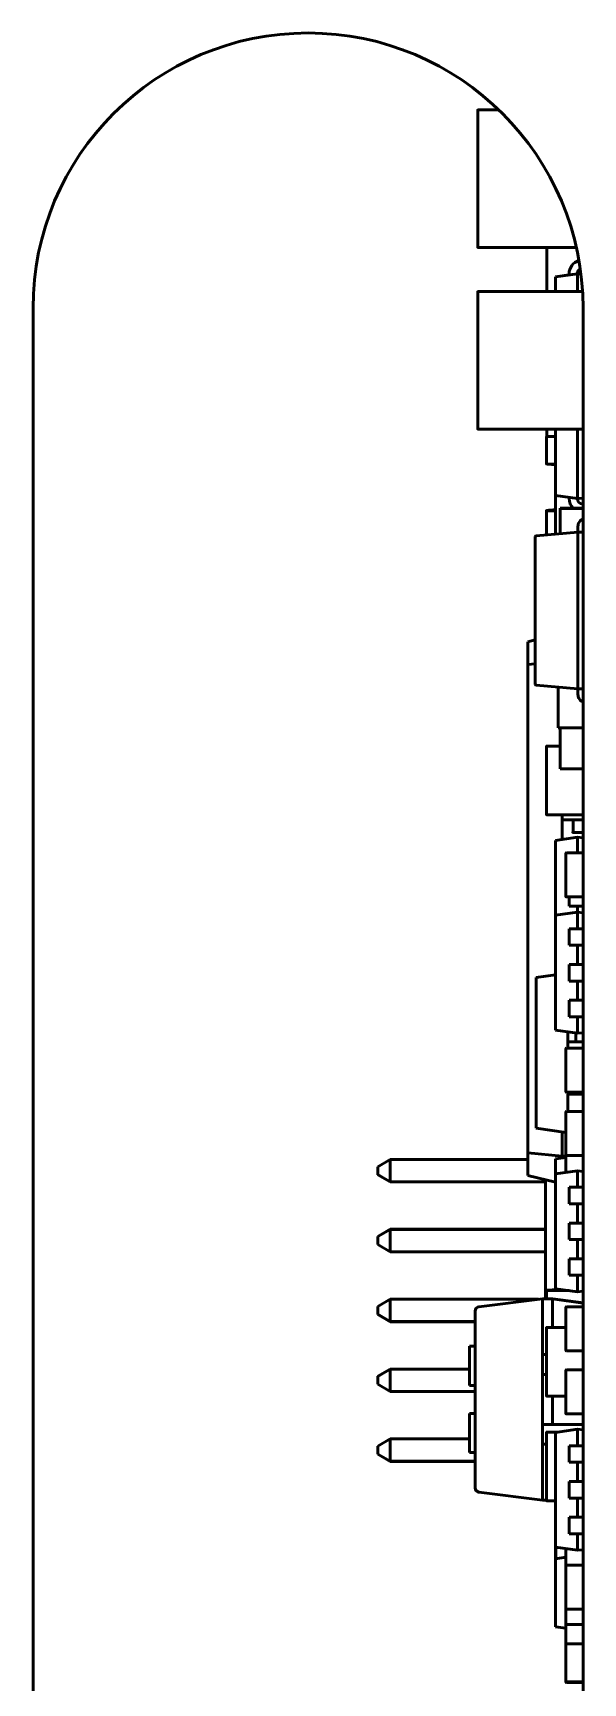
# Model space of a CAD drawing. Header units: millimetres. Extents: x 3137 to 5094, y 789 to 1822.
# Drawn here: x 3495.94 to 3505.94, y 1354.19 to 1384.18 of the extents above; entities that cross this region are included whole.
import ezdxf

# ---------------------------------------------------------------- set-up
doc = ezdxf.new("R2010")
doc.units = ezdxf.units.MM
doc.header["$LTSCALE"] = 1.8
doc.layers.add('외형선(ISO)', color=7, linetype='Continuous', lineweight=50)

msp = doc.modelspace()

# ---------------------------------------------------------------- linework, layer by layer
at = {"layer": '외형선(ISO)'}
for p, q in [((3504.027, 1382.777), (3504.027, 1380.287)), ((3504.41, 1382.782), (3504.032, 1382.782)), ((3504.032, 1382.782), (3504.41, 1382.782)), ((3504.032, 1382.782), (3504.032, 1382.782)), ((3505.819, 1380.282), (3504.032, 1380.282)), ((3505.282, 1379.48), (3505.282, 1380.282)), ((3505.439, 1379.749), (3505.839, 1379.805)), ((3505.689, 1379.784), (3505.439, 1379.749)), ((3505.439, 1379.48), (3505.439, 1379.749)), ((3505.439, 1379.749), (3505.439, 1379.749)), ((3505.689, 1379.784), (3505.839, 1379.805)), ((3505.689, 1379.805), (3505.689, 1379.805)), ((3505.689, 1379.805), (3505.689, 1379.805)), ((3505.689, 1379.805), (3505.689, 1379.805)), ((3505.689, 1379.805), (3505.689, 1379.805)), ((3505.689, 1379.805), (3505.689, 1379.805)), ((3505.689, 1379.805), (3505.689, 1379.784)), ((3505.839, 1379.805), (3505.839, 1379.48)), ((3505.839, 1379.805), (3505.839, 1379.805)), ((3505.839, 1379.805), (3505.903, 1379.799)), ((3505.903, 1379.798), (3505.839, 1379.805)), ((3504.027, 1379.475), (3504.027, 1376.985)), ((3505.933, 1379.48), (3504.032, 1379.48)), ((3504.032, 1379.48), (3505.933, 1379.48)), ((3504.032, 1379.48), (3504.032, 1379.48)), ((3495.942, 1344.181), (3495.942, 1379.181)), ((3505.942, 1379.181), (3505.942, 1344.181)), ((3505.942, 1376.98), (3504.032, 1376.98)), ((3505.282, 1376.846), (3505.282, 1376.98)), ((3505.439, 1375.773), (3505.439, 1376.98)), ((3505.839, 1376.98), (3505.839, 1375.717)), ((3505.277, 1376.842), (3505.277, 1376.841)), ((3505.277, 1376.841), (3505.277, 1376.351)), ((3505.439, 1376.846), (3505.282, 1376.846)), ((3505.282, 1376.846), (3505.282, 1376.846)), ((3505.439, 1376.346), (3505.282, 1376.346)), ((3505.839, 1375.717), (3505.439, 1375.773)), ((3505.439, 1375.073), (3505.439, 1375.773)), ((3505.689, 1375.717), (3505.689, 1375.738)), ((3505.839, 1375.717), (3505.942, 1375.728)), ((3505.277, 1375.497), (3505.277, 1375.496)), ((3505.277, 1375.496), (3505.277, 1375.059)), ((3505.282, 1375.496), (3505.439, 1375.496)), ((3505.527, 1375.54), (3505.527, 1375.541)), ((3505.527, 1375.541), (3505.527, 1375.541)), ((3505.942, 1375.541), (3505.527, 1375.541)), ((3505.942, 1375.541), (3505.527, 1375.541)), ((3505.942, 1375.54), (3505.527, 1375.54)), ((3505.527, 1375.54), (3505.527, 1375.081)), ((3505.527, 1375.54), (3505.942, 1375.54)), ((3505.527, 1375.54), (3505.527, 1375.54)), ((3505.935, 1375.617), (3505.942, 1375.617)), ((3505.935, 1375.617), (3505.942, 1375.617)), ((3505.935, 1375.617), (3505.942, 1375.617)), ((3505.935, 1375.617), (3505.942, 1375.617)), ((3505.935, 1375.617), (3505.942, 1375.617)), ((3505.935, 1375.617), (3505.942, 1375.617)), ((3505.849, 1375.109), (3505.849, 1375.209)), ((3505.849, 1375.209), (3505.849, 1375.209)), ((3505.074, 1374.573), (3505.074, 1375.023)), ((3505.074, 1375.023), (3505.074, 1375.023)), ((3505.849, 1375.109), (3505.092, 1375.043)), ((3505.849, 1375.109), (3505.849, 1375.109)), ((3505.849, 1372.279), (3505.849, 1375.089)), ((3505.849, 1375.089), (3505.849, 1375.089)), ((3505.869, 1375.109), (3505.942, 1375.109)), ((3505.074, 1372.345), (3505.074, 1374.573)), ((3505.074, 1373.149), (3504.938, 1373.117)), ((3505.074, 1373.148), (3504.938, 1373.115)), ((3504.938, 1373.117), (3504.938, 1373.115)), ((3504.938, 1373.115), (3504.938, 1372.703)), ((3505.074, 1372.716), (3504.938, 1372.703)), ((3504.938, 1372.703), (3504.94, 1363.827)), ((3505.849, 1372.259), (3505.092, 1372.325)), ((3505.492, 1371.938), (3505.492, 1372.29)), ((3505.849, 1372.279), (3505.849, 1372.279)), ((3505.849, 1372.159), (3505.849, 1372.259)), ((3505.942, 1372.259), (3505.849, 1372.259)), ((3505.492, 1371.938), (3505.492, 1371.55)), ((3505.942, 1371.55), (3505.492, 1371.55)), ((3505.527, 1371.55), (3505.527, 1370.805)), ((3505.277, 1371.215), (3505.277, 1369.975)), ((3505.527, 1371.22), (3505.282, 1371.22)), ((3505.282, 1371.22), (3505.527, 1371.22)), ((3505.282, 1371.22), (3505.282, 1371.22)), ((3505.942, 1370.805), (3505.527, 1370.805)), ((3505.942, 1369.97), (3505.282, 1369.97)), ((3505.564, 1369.97), (3505.564, 1369.89)), ((3505.564, 1369.64), (3505.564, 1369.89)), ((3505.714, 1369.88), (3505.942, 1369.88)), ((3505.764, 1369.88), (3505.764, 1369.65)), ((3505.439, 1369.506), (3505.839, 1369.562)), ((3505.439, 1369.506), (3505.839, 1369.562)), ((3505.439, 1369.506), (3505.439, 1369.506)), ((3505.439, 1368.143), (3505.439, 1369.506)), ((3505.564, 1369.64), (3505.564, 1369.523)), ((3505.564, 1369.64), (3505.564, 1369.64)), ((3505.835, 1369.65), (3505.942, 1369.65)), ((3505.839, 1369.562), (3505.839, 1369.277)), ((3505.839, 1369.562), (3505.839, 1369.562)), ((3505.942, 1369.551), (3505.839, 1369.562)), ((3505.942, 1369.551), (3505.839, 1369.562)), ((3505.627, 1369.261), (3505.627, 1369.261)), ((3505.627, 1368.493), (3505.627, 1369.261)), ((3505.942, 1369.277), (3505.643, 1369.277)), ((3505.643, 1369.277), (3505.942, 1369.277)), ((3505.643, 1369.277), (3505.643, 1369.277)), ((3505.942, 1369.277), (3505.643, 1369.277)), ((3505.643, 1369.277), (3505.643, 1369.277)), ((3505.643, 1368.477), (3505.942, 1368.477)), ((3505.689, 1368.477), (3505.689, 1368.312)), ((3505.839, 1368.312), (3505.839, 1368.199)), ((3505.93, 1368.312), (3505.942, 1368.312)), ((3505.839, 1368.199), (3505.439, 1368.143)), ((3505.839, 1368.199), (3505.439, 1368.143)), ((3505.439, 1366.055), (3505.439, 1368.143)), ((3505.439, 1368.143), (3505.439, 1368.143)), ((3505.839, 1368.199), (3505.839, 1368.199)), ((3505.839, 1368.199), (3505.839, 1367.899)), ((3505.839, 1368.199), (3505.942, 1368.188)), ((3505.839, 1368.199), (3505.942, 1368.188)), ((3505.689, 1367.899), (3505.839, 1367.899)), ((3505.689, 1367.599), (3505.689, 1367.899)), ((3505.942, 1367.899), (3505.93, 1367.899)), ((3505.935, 1367.899), (3505.942, 1367.899)), ((3505.839, 1367.599), (3505.839, 1367.249)), ((3505.942, 1367.599), (3505.93, 1367.599)), ((3505.089, 1367.012), (3505.439, 1367.061)), ((3505.089, 1367.012), (3505.439, 1367.061)), ((3505.689, 1367.249), (3505.839, 1367.249)), ((3505.689, 1366.949), (3505.689, 1367.249)), ((3505.942, 1367.249), (3505.93, 1367.249)), ((3505.935, 1367.249), (3505.942, 1367.249)), ((3505.089, 1367.012), (3505.089, 1367.012)), ((3505.089, 1364.273), (3505.089, 1367.012)), ((3505.839, 1366.949), (3505.839, 1366.599)), ((3505.942, 1366.949), (3505.93, 1366.949)), ((3505.689, 1366.599), (3505.839, 1366.599)), ((3505.689, 1366.299), (3505.689, 1366.599)), ((3505.942, 1366.599), (3505.93, 1366.599)), ((3505.935, 1366.599), (3505.942, 1366.599)), ((3505.839, 1366.299), (3505.839, 1365.999)), ((3505.942, 1366.299), (3505.93, 1366.299)), ((3505.439, 1366.055), (3505.839, 1365.999)), ((3505.664, 1366.023), (3505.664, 1365.842)), ((3505.664, 1365.842), (3505.814, 1365.842)), ((3505.664, 1365.842), (3505.664, 1365.727)), ((3505.814, 1365.842), (3505.814, 1366.002)), ((3505.942, 1366.01), (3505.839, 1365.999)), ((3505.91, 1365.842), (3505.942, 1365.842)), ((3505.942, 1365.842), (3505.912, 1365.842)), ((3505.627, 1365.711), (3505.627, 1365.711)), ((3505.627, 1364.943), (3505.627, 1365.711)), ((3505.643, 1365.727), (3505.942, 1365.727)), ((3505.942, 1365.727), (3505.643, 1365.727)), ((3505.643, 1365.727), (3505.643, 1365.727)), ((3505.643, 1365.727), (3505.942, 1365.727)), ((3505.643, 1365.727), (3505.643, 1365.727)), ((3505.942, 1364.927), (3505.643, 1364.927)), ((3505.664, 1364.927), (3505.664, 1364.892)), ((3505.814, 1364.892), (3505.814, 1364.927)), ((3505.664, 1364.892), (3505.814, 1364.892)), ((3505.664, 1364.892), (3505.664, 1364.578)), ((3505.91, 1364.892), (3505.942, 1364.892)), ((3505.942, 1364.892), (3505.912, 1364.892)), ((3505.627, 1364.562), (3505.627, 1364.562)), ((3505.627, 1363.794), (3505.627, 1364.562)), ((3505.942, 1364.578), (3505.643, 1364.578)), ((3505.643, 1364.578), (3505.942, 1364.578)), ((3505.643, 1364.578), (3505.643, 1364.578)), ((3505.942, 1364.578), (3505.643, 1364.578)), ((3505.643, 1364.578), (3505.643, 1364.578)), ((3505.627, 1364.198), (3505.089, 1364.273)), ((3505.565, 1363.765), (3505.565, 1364.206)), ((3505.565, 1363.765), (3504.94, 1363.827)), ((3504.94, 1363.827), (3504.94, 1363.415)), ((3505.627, 1363.741), (3505.439, 1363.714)), ((3505.627, 1363.741), (3505.439, 1363.714)), ((3505.439, 1363.444), (3505.439, 1363.714)), ((3505.439, 1363.714), (3505.439, 1363.714)), ((3505.565, 1363.765), (3505.565, 1363.732)), ((3505.627, 1363.765), (3505.565, 1363.765)), ((3505.627, 1363.47), (3505.627, 1363.794)), ((3505.643, 1363.778), (3505.942, 1363.778)), ((3502.209, 1363.574), (3502.437, 1363.706)), ((3502.209, 1363.574), (3502.437, 1363.706)), ((3502.437, 1363.706), (3502.209, 1363.574)), ((3502.437, 1363.705), (3502.209, 1363.573)), ((3502.209, 1363.573), (3502.209, 1363.574)), ((3502.209, 1363.574), (3502.209, 1363.574)), ((3502.209, 1363.574), (3502.209, 1363.574)), ((3502.209, 1363.431), (3502.209, 1363.573)), ((3502.209, 1363.428), (3502.209, 1363.431)), ((3502.209, 1363.431), (3502.437, 1363.299)), ((3502.209, 1363.428), (3502.437, 1363.296)), ((3502.437, 1363.706), (3504.94, 1363.706)), ((3502.437, 1363.706), (3502.437, 1363.706)), ((3504.94, 1363.706), (3502.437, 1363.706)), ((3504.94, 1363.706), (3502.437, 1363.706)), ((3502.437, 1363.706), (3502.437, 1363.706)), ((3502.437, 1363.705), (3502.437, 1363.706)), ((3502.437, 1363.705), (3504.94, 1363.705)), ((3502.437, 1363.299), (3502.437, 1363.705)), ((3505.439, 1363.295), (3504.94, 1363.415)), ((3505.839, 1363.5), (3505.439, 1363.444)), ((3505.839, 1363.5), (3505.439, 1363.444)), ((3505.439, 1361.356), (3505.439, 1363.444)), ((3505.439, 1363.444), (3505.439, 1363.444)), ((3505.839, 1363.5), (3505.839, 1363.5)), ((3505.839, 1363.5), (3505.839, 1363.2)), ((3505.839, 1363.5), (3505.942, 1363.489)), ((3505.839, 1363.5), (3505.942, 1363.489)), ((3502.437, 1363.296), (3502.437, 1363.299)), ((3502.437, 1363.299), (3505.257, 1363.299)), ((3502.437, 1363.296), (3505.257, 1363.296)), ((3505.257, 1363.339), (3505.257, 1361.175)), ((3505.689, 1363.2), (3505.839, 1363.2)), ((3505.689, 1362.9), (3505.689, 1363.2)), ((3505.942, 1363.2), (3505.93, 1363.2)), ((3505.935, 1363.2), (3505.942, 1363.2)), ((3505.839, 1362.9), (3505.839, 1362.55)), ((3505.942, 1362.9), (3505.93, 1362.9)), ((3505.689, 1362.55), (3505.839, 1362.55)), ((3505.689, 1362.25), (3505.689, 1362.55)), ((3505.942, 1362.55), (3505.93, 1362.55)), ((3505.935, 1362.55), (3505.942, 1362.55)), ((3502.209, 1362.304), (3502.437, 1362.436)), ((3502.437, 1362.436), (3502.209, 1362.304)), ((3502.209, 1362.304), (3502.437, 1362.436)), ((3502.437, 1362.435), (3502.209, 1362.303)), ((3502.209, 1362.304), (3502.209, 1362.304)), ((3502.209, 1362.304), (3502.209, 1362.304)), ((3502.209, 1362.303), (3502.209, 1362.304)), ((3502.209, 1362.161), (3502.209, 1362.303)), ((3505.257, 1362.436), (3502.437, 1362.436)), ((3502.437, 1362.436), (3502.437, 1362.436)), ((3502.437, 1362.436), (3505.257, 1362.436)), ((3502.437, 1362.436), (3502.437, 1362.436)), ((3502.437, 1362.436), (3505.257, 1362.436)), ((3502.437, 1362.435), (3502.437, 1362.436)), ((3505.257, 1362.435), (3502.437, 1362.435)), ((3502.437, 1362.029), (3502.437, 1362.435)), ((3505.839, 1362.25), (3505.839, 1361.9)), ((3505.942, 1362.25), (3505.93, 1362.25)), ((3502.209, 1362.158), (3502.209, 1362.161)), ((3502.209, 1362.161), (3502.437, 1362.029)), ((3502.209, 1362.158), (3502.437, 1362.026)), ((3502.437, 1362.026), (3502.437, 1362.029)), ((3502.437, 1362.029), (3505.257, 1362.029)), ((3502.437, 1362.026), (3505.257, 1362.026)), ((3505.689, 1361.9), (3505.839, 1361.9)), ((3505.689, 1361.6), (3505.689, 1361.9)), ((3505.942, 1361.9), (3505.93, 1361.9)), ((3505.935, 1361.9), (3505.942, 1361.9)), ((3505.277, 1361.321), (3505.277, 1361.321)), ((3505.277, 1361.321), (3505.277, 1361.175)), ((3505.282, 1361.321), (3505.691, 1361.321)), ((3505.439, 1361.356), (3505.839, 1361.3)), ((3505.839, 1361.6), (3505.839, 1361.3)), ((3505.942, 1361.6), (3505.93, 1361.6)), ((3502.209, 1361.034), (3502.437, 1361.166)), ((3502.437, 1361.166), (3502.209, 1361.034)), ((3502.209, 1361.034), (3502.437, 1361.166)), ((3502.437, 1361.165), (3502.209, 1361.033)), ((3502.209, 1361.034), (3502.209, 1361.034)), ((3502.209, 1361.034), (3502.209, 1361.034)), ((3502.209, 1361.033), (3502.209, 1361.034)), ((3502.209, 1360.891), (3502.209, 1361.033)), ((3505.133, 1361.166), (3502.437, 1361.166)), ((3502.437, 1361.166), (3502.437, 1361.166)), ((3502.437, 1361.166), (3505.133, 1361.166)), ((3502.437, 1361.166), (3502.437, 1361.166)), ((3502.437, 1361.166), (3505.131, 1361.166)), ((3502.437, 1361.165), (3502.437, 1361.166)), ((3505.131, 1361.165), (3502.437, 1361.165)), ((3502.437, 1360.759), (3502.437, 1361.165)), ((3504.049, 1361.029), (3505.205, 1361.175)), ((3505.205, 1361.174), (3504.049, 1361.027)), ((3505.385, 1361.175), (3505.205, 1361.175)), ((3505.205, 1361.175), (3505.205, 1361.174)), ((3505.205, 1361.174), (3505.385, 1361.174)), ((3505.205, 1361.174), (3505.205, 1360.159)), ((3505.942, 1361.097), (3505.385, 1361.175)), ((3505.385, 1361.174), (3505.385, 1361.175)), ((3505.385, 1360.654), (3505.385, 1361.174)), ((3505.385, 1361.174), (3505.942, 1361.095)), ((3505.643, 1361.028), (3505.942, 1361.028)), ((3505.942, 1361.028), (3505.643, 1361.028)), ((3505.643, 1361.028), (3505.643, 1361.028)), ((3505.643, 1361.028), (3505.942, 1361.028)), ((3505.643, 1361.028), (3505.643, 1361.028)), ((3505.942, 1361.311), (3505.839, 1361.3)), ((3502.209, 1360.888), (3502.209, 1360.891)), ((3502.209, 1360.891), (3502.437, 1360.759)), ((3502.209, 1360.888), (3502.437, 1360.756)), ((3502.437, 1360.756), (3502.437, 1360.759)), ((3502.437, 1360.759), (3503.979, 1360.759)), ((3502.437, 1360.756), (3503.979, 1360.756)), ((3503.979, 1360.948), (3503.979, 1360.949)), ((3503.979, 1357.739), (3503.979, 1360.948)), ((3505.627, 1361.012), (3505.627, 1361.012)), ((3505.627, 1360.244), (3505.627, 1361.012)), ((3505.277, 1360.649), (3505.277, 1359.409)), ((3505.627, 1360.654), (3505.282, 1360.654)), ((3505.282, 1360.654), (3505.627, 1360.654)), ((3505.282, 1360.654), (3505.282, 1360.654)), ((3503.979, 1360.31), (3503.879, 1360.31)), ((3503.879, 1360.31), (3503.879, 1360.31)), ((3503.979, 1360.31), (3503.879, 1360.31)), ((3503.879, 1359.598), (3503.879, 1360.31)), ((3505.205, 1360.159), (3505.277, 1360.159)), ((3505.205, 1359.799), (3505.205, 1360.159)), ((3505.277, 1360.159), (3505.267, 1360.159)), ((3505.942, 1360.228), (3505.643, 1360.228)), ((3502.209, 1359.764), (3502.437, 1359.896)), ((3502.437, 1359.896), (3502.209, 1359.764)), ((3502.209, 1359.764), (3502.437, 1359.896)), ((3502.437, 1359.895), (3502.209, 1359.763)), ((3503.879, 1359.896), (3502.437, 1359.896)), ((3502.437, 1359.896), (3502.437, 1359.896)), ((3502.437, 1359.896), (3503.879, 1359.896)), ((3502.437, 1359.896), (3502.437, 1359.896)), ((3502.437, 1359.896), (3503.879, 1359.896)), ((3502.437, 1359.895), (3502.437, 1359.896)), ((3503.879, 1359.895), (3502.437, 1359.895)), ((3502.437, 1359.489), (3502.437, 1359.895)), ((3505.627, 1359.863), (3505.627, 1359.863)), ((3505.627, 1359.095), (3505.627, 1359.863)), ((3505.942, 1359.879), (3505.643, 1359.879)), ((3505.643, 1359.879), (3505.942, 1359.879)), ((3505.643, 1359.879), (3505.643, 1359.879)), ((3505.942, 1359.879), (3505.643, 1359.879)), ((3505.643, 1359.879), (3505.643, 1359.879)), ((3502.209, 1359.764), (3502.209, 1359.764)), ((3502.209, 1359.764), (3502.209, 1359.764)), ((3502.209, 1359.763), (3502.209, 1359.764)), ((3502.209, 1359.621), (3502.209, 1359.763)), ((3502.209, 1359.618), (3502.209, 1359.621)), ((3502.209, 1359.621), (3502.437, 1359.489)), ((3502.209, 1359.618), (3502.437, 1359.486)), ((3503.979, 1359.598), (3503.879, 1359.598)), ((3505.205, 1359.799), (3505.205, 1358.889)), ((3505.267, 1359.799), (3505.277, 1359.799)), ((3502.437, 1359.486), (3502.437, 1359.489)), ((3502.437, 1359.489), (3503.979, 1359.489)), ((3502.437, 1359.486), (3503.979, 1359.486)), ((3505.627, 1359.404), (3505.282, 1359.404)), ((3505.385, 1358.889), (3505.385, 1359.404)), ((3503.979, 1359.09), (3503.879, 1359.09)), ((3503.879, 1359.09), (3503.879, 1359.09)), ((3503.979, 1359.09), (3503.879, 1359.09)), ((3503.879, 1358.378), (3503.879, 1359.09)), ((3505.643, 1359.079), (3505.942, 1359.079)), ((3502.209, 1358.494), (3502.437, 1358.626)), ((3502.437, 1358.626), (3502.209, 1358.494)), ((3502.209, 1358.494), (3502.437, 1358.626)), ((3502.437, 1358.625), (3502.209, 1358.493)), ((3503.879, 1358.626), (3502.437, 1358.626)), ((3502.437, 1358.626), (3502.437, 1358.626)), ((3502.437, 1358.626), (3503.879, 1358.626)), ((3502.437, 1358.626), (3502.437, 1358.626)), ((3502.437, 1358.626), (3503.879, 1358.626)), ((3502.437, 1358.625), (3502.437, 1358.626)), ((3503.879, 1358.625), (3502.437, 1358.625)), ((3502.437, 1358.219), (3502.437, 1358.625)), ((3505.205, 1358.889), (3505.385, 1358.889)), ((3505.205, 1358.529), (3505.205, 1358.889)), ((3505.942, 1358.889), (3505.267, 1358.889)), ((3505.277, 1358.744), (3505.277, 1357.504)), ((3505.469, 1358.749), (3505.282, 1358.749)), ((3505.282, 1358.749), (3505.47, 1358.749)), ((3505.282, 1358.749), (3505.282, 1358.749)), ((3505.385, 1358.889), (3505.942, 1358.889)), ((3505.839, 1358.801), (3505.439, 1358.745)), ((3505.839, 1358.801), (3505.439, 1358.745)), ((3505.439, 1356.657), (3505.439, 1358.745)), ((3505.439, 1358.745), (3505.439, 1358.745)), ((3505.839, 1358.801), (3505.839, 1358.801)), ((3505.839, 1358.801), (3505.839, 1358.501)), ((3505.839, 1358.801), (3505.942, 1358.79)), ((3505.839, 1358.801), (3505.942, 1358.79)), ((3502.209, 1358.494), (3502.209, 1358.494)), ((3502.209, 1358.494), (3502.209, 1358.494)), ((3502.209, 1358.493), (3502.209, 1358.494)), ((3502.209, 1358.351), (3502.209, 1358.493)), ((3502.209, 1358.348), (3502.209, 1358.351)), ((3502.209, 1358.351), (3502.437, 1358.219)), ((3502.209, 1358.348), (3502.437, 1358.216)), ((3503.979, 1358.378), (3503.879, 1358.378)), ((3505.205, 1358.529), (3505.205, 1357.514)), ((3505.267, 1358.529), (3505.277, 1358.529)), ((3505.689, 1358.501), (3505.839, 1358.501)), ((3505.689, 1358.201), (3505.689, 1358.501)), ((3505.942, 1358.501), (3505.93, 1358.501)), ((3505.935, 1358.501), (3505.942, 1358.501)), ((3502.437, 1358.216), (3502.437, 1358.219)), ((3502.437, 1358.219), (3503.979, 1358.219)), ((3502.437, 1358.216), (3503.979, 1358.216)), ((3505.839, 1358.201), (3505.839, 1357.851)), ((3505.942, 1358.201), (3505.93, 1358.201)), ((3503.979, 1357.736), (3503.979, 1357.739)), ((3505.689, 1357.851), (3505.839, 1357.851)), ((3505.689, 1357.551), (3505.689, 1357.851)), ((3505.942, 1357.851), (3505.93, 1357.851)), ((3505.935, 1357.851), (3505.942, 1357.851)), ((3504.049, 1357.66), (3505.205, 1357.514)), ((3504.049, 1357.657), (3505.205, 1357.51)), ((3505.205, 1357.514), (3505.205, 1357.51)), ((3505.205, 1357.514), (3505.277, 1357.514)), ((3505.205, 1357.51), (3505.277, 1357.51)), ((3505.439, 1357.499), (3505.282, 1357.499)), ((3505.839, 1357.551), (3505.839, 1357.201)), ((3505.942, 1357.551), (3505.93, 1357.551)), ((3505.689, 1357.201), (3505.839, 1357.201)), ((3505.689, 1356.901), (3505.689, 1357.201)), ((3505.942, 1357.201), (3505.93, 1357.201)), ((3505.935, 1357.201), (3505.942, 1357.201)), ((3505.839, 1356.901), (3505.839, 1356.601)), ((3505.942, 1356.901), (3505.93, 1356.901)), ((3505.439, 1356.657), (3505.839, 1356.601)), ((3505.439, 1356.448), (3505.439, 1356.657)), ((3505.447, 1356.45), (3505.447, 1356.656)), ((3505.627, 1356.313), (3505.627, 1356.631)), ((3505.942, 1356.612), (3505.839, 1356.601)), ((3505.439, 1356.448), (3505.627, 1356.475)), ((3505.627, 1356.474), (3505.439, 1356.448)), ((3505.439, 1355.21), (3505.439, 1356.448)), ((3505.439, 1356.448), (3505.439, 1356.448)), ((3505.627, 1356.313), (3505.627, 1356.313)), ((3505.627, 1355.545), (3505.627, 1356.313)), ((3505.643, 1356.329), (3505.942, 1356.329)), ((3505.942, 1356.329), (3505.643, 1356.329)), ((3505.643, 1356.329), (3505.643, 1356.329)), ((3505.643, 1356.329), (3505.942, 1356.329)), ((3505.643, 1356.329), (3505.643, 1356.329)), ((3505.631, 1355.252), (3505.631, 1355.534)), ((3505.942, 1355.529), (3505.643, 1355.529)), ((3505.627, 1355.184), (3505.439, 1355.21)), ((3505.627, 1355.252), (3505.627, 1355.252)), ((3505.627, 1355.252), (3505.627, 1354.918)), ((3505.643, 1355.252), (3505.942, 1355.252)), ((3505.627, 1354.228), (3505.627, 1354.918)), ((3505.643, 1354.902), (3505.942, 1354.902)), ((3505.627, 1354.214), (3505.627, 1354.228)), ((3505.942, 1354.212), (3505.643, 1354.212)), ((3505.942, 1354.198), (3505.643, 1354.198))]:
    msp.add_line(p, q, dxfattribs=at)
for centre, radius, start, end in [((3500.942, 1379.181), 5, 0, 180), ((3504.032, 1382.777), 0.005, 90, 180.0058), ((3505.939, 1379.805), 0.25, 106.8729, 180), ((3505.939, 1379.805), 0.25, 106.8706, 180), ((3505.939, 1379.805), 0.25, 106.868, 180), ((3505.939, 1379.805), 0.25, 106.8657, 180), ((3505.939, 1379.805), 0.25, 106.863, 180), ((3505.939, 1379.805), 0.25, 106.8608, 180), ((3505.939, 1379.805), 0.1, 118.8852, 180), ((3504.032, 1379.475), 0.005, 90, 180.0058), ((3505.282, 1376.842), 0.005, 90, 180), ((3505.939, 1375.717), 0.25, 180, 224.7205), ((3505.939, 1375.717), 0.1, 180.0326, 268), ((3505.939, 1375.717), 0.1, 180.0652, 268), ((3505.939, 1375.717), 0.1, 180.1033, 268), ((3505.939, 1375.717), 0.1, 180.1359, 268), ((3505.939, 1375.717), 0.1, 180.1739, 268), ((3505.939, 1375.717), 0.1, 180.2065, 268), ((3505.094, 1375.023), 0.02, 95, 180), ((3505.094, 1372.345), 0.02, 180, 265), ((3505.282, 1371.215), 0.005, 90, 180.0142), ((3505.643, 1369.261), 0.016, 90, 180), ((3505.643, 1369.261), 0.016, 90, 180), ((3505.643, 1368.493), 0.016, 180, 270), ((3505.643, 1365.711), 0.016, 90, 180), ((3505.643, 1365.711), 0.016, 90, 180), ((3505.643, 1364.943), 0.016, 180, 270), ((3505.643, 1364.562), 0.016, 90, 180), ((3505.643, 1364.562), 0.016, 90, 180), ((3505.643, 1363.794), 0.016, 180, 270), ((3505.643, 1361.012), 0.016, 90, 180), ((3505.643, 1361.012), 0.016, 90, 180), ((3505.282, 1360.649), 0.005, 90, 180.0142), ((3505.643, 1360.244), 0.016, 180, 270), ((3505.643, 1359.863), 0.016, 90, 180), ((3505.643, 1359.863), 0.016, 90, 180), ((3505.643, 1359.095), 0.016, 180, 270), ((3505.282, 1358.744), 0.005, 90, 180.0142), ((3505.643, 1356.313), 0.016, 90, 180), ((3505.643, 1356.313), 0.016, 90, 180), ((3505.643, 1355.545), 0.016, 180, 270), ((3505.643, 1354.918), 0.016, 180, 270), ((3505.643, 1354.228), 0.016, 180, 270), ((3505.643, 1354.214), 0.016, 180, 270)]:
    msp.add_arc(centre, radius, start, end, dxfattribs=at)
for centre, major_axis, ratio, start_param, end_param in [((3751.7, 1623.906), (-246.418, -247.56), 0.000134, 0.000154, 0.001655), ((3505.85, 1375.089), (-0.0009, 0.02), 0.043646, 0.001696, 1.567572), ((3505.869, 1375.109), (-0.02, 0), 0.00019, 6.283184, 7.853982), ((3505.85, 1372.279), (-0.0009, -0.02), 0.043629, 4.715993, 6.281868), ((3505.939, 1368.312), (-0.25, 0), 0.00019, 6.283183, 7.819074), ((3505.939, 1367.899), (-0.25, 0), 0.00019, 0, 1.53589), ((3505.939, 1367.899), (-0.1, 0), 0.00019, 6.283183, 7.819074), ((3505.939, 1367.599), (-0.25, 0), 0.00019, 0, 1.53589), ((3505.939, 1367.249), (-0.25, 0), 0.00019, 0, 1.53589), ((3505.939, 1367.249), (-0.1, 0), 0.00019, 6.283183, 7.819074), ((3505.939, 1366.949), (-0.25, 0), 0.00019, 0, 1.53589), ((3505.939, 1366.599), (-0.25, 0), 0.00019, 0, 1.53589), ((3505.939, 1366.599), (-0.1, 0), 0.00019, 6.283183, 7.819074), ((3505.939, 1366.299), (-0.25, 0), 0.00019, 0, 1.53589), ((3505.914, 1365.842), (-0.25, 0), 0.00019, 6.283183, 7.836527), ((3505.914, 1365.842), (-0.1, 0), 0.00019, 0, 1.553343), ((3505.914, 1364.892), (-0.25, 0), 0.00019, 6.283183, 7.836527), ((3505.914, 1364.892), (-0.1, 0), 0.00019, 0, 1.553343), ((3505.939, 1363.2), (-0.25, 0), 0.00019, 0, 1.53589), ((3505.939, 1363.2), (-0.1, 0), 0.00019, 6.283183, 7.819074), ((3505.939, 1362.9), (-0.25, 0), 0.00019, 0, 1.53589), ((3505.939, 1362.55), (-0.25, 0), 0.00019, 0, 1.53589), ((3505.939, 1362.55), (-0.1, 0), 0.00019, 6.283183, 7.819074), ((3505.939, 1362.25), (-0.25, 0), 0.00019, 0, 1.53589), ((3505.939, 1361.9), (-0.25, 0), 0.00019, 0, 1.53589), ((3505.939, 1361.9), (-0.1, 0), 0.00019, 6.283183, 7.819074), ((3505.939, 1361.6), (-0.25, 0), 0.00019, 0, 1.53589), ((3504.059, 1360.949), (0, -0.08), 0.99981, 3.267383, 4.712389), ((3504.059, 1360.948), (0.08, 0), 0.99981, 1.696587, 3.141593), ((3505.295, 1360.159), (-0.09, 0), 0.00019, 0, 1.264357), ((3505.295, 1359.799), (-0.09, 0), 0.00019, 6.283183, 7.547541), ((3505.295, 1358.889), (-0.09, 0), 0.00019, 0, 1.264357), ((3505.295, 1358.529), (-0.09, 0), 0.00019, 6.283183, 7.547541), ((3505.939, 1358.501), (-0.25, 0), 0.00019, 0, 1.53589), ((3505.939, 1358.501), (-0.1, 0), 0.00019, 6.283183, 7.819074), ((3505.939, 1358.201), (-0.25, 0), 0.00019, 0, 1.53589), ((3504.059, 1357.739), (0, -0.08), 0.99981, 4.712389, 6.157395), ((3504.059, 1357.736), (0, -0.08), 0.99981, 4.712389, 6.157395), ((3505.939, 1357.851), (-0.25, 0), 0.00019, 0, 1.53589), ((3505.939, 1357.851), (-0.1, 0), 0.00019, 6.283183, 7.819074), ((3505.939, 1357.551), (-0.25, 0), 0.00019, 0, 1.53589), ((3505.939, 1357.201), (-0.25, 0), 0.00019, 0, 1.53589), ((3505.939, 1357.201), (-0.1, 0), 0.00019, 6.283183, 7.819074), ((3505.939, 1356.901), (-0.25, 0), 0.00019, 0, 1.53589), ((3505.643, 1355.252), (-0.016, 0), 0.00019, 6.283183, 7.853981)]:
    msp.add_ellipse(centre, major_axis=major_axis, ratio=ratio, start_param=start_param, end_param=end_param, dxfattribs=at)
for points, knots in [([(3504.027, 1380.287), (3504.027, 1380.287), (3504.027, 1380.287), (3504.027, 1380.287), (3504.027, 1380.284), (3504.029, 1380.282), (3504.032, 1380.282)], [-0.0000046412, -0.0000046412, -0.0000046412, -0.0000046412, 0.0000103529, 0.0000103529, 0.0000103529, 0.0009549771, 0.0009549771, 0.0009549771, 0.0009549771]), ([(3504.027, 1376.985), (3504.027, 1376.985), (3504.027, 1376.985), (3504.027, 1376.985), (3504.027, 1376.982), (3504.029, 1376.98), (3504.032, 1376.98)], [-0.0000046412, -0.0000046412, -0.0000046412, -0.0000046412, 0.0000103529, 0.0000103529, 0.0000103529, 0.0009549771, 0.0009549771, 0.0009549771, 0.0009549771]), ([(3505.282, 1376.346), (3505.28, 1376.346), (3505.279, 1376.347), (3505.278, 1376.348), (3505.278, 1376.349), (3505.277, 1376.349), (3505.277, 1376.35), (3505.277, 1376.35), (3505.277, 1376.35), (3505.277, 1376.351), (3505.277, 1376.351), (3505.277, 1376.351), (3505.277, 1376.351), (3505.277, 1376.351), (3505.277, 1376.351), (3505.277, 1376.351), (3505.277, 1376.351), (3505.277, 1376.351), (3505.277, 1376.351), (3505.277, 1376.351), (3505.277, 1376.351), (3505.277, 1376.351)], [0.0000000028, 0.0000000028, 0.0000000028, 0.0000000028, 0.0004738719, 0.0004738719, 0.0004738719, 0.0007108064, 0.0007108064, 0.0007108064, 0.0008292737, 0.0008292737, 0.0008292737, 0.0008885073, 0.0008885073, 0.0008885073, 0.0009181242, 0.0009181242, 0.0009181242, 0.0009329326, 0.0009329326, 0.0009329326, 0.000947741, 0.000947741, 0.000947741, 0.000947741]), ([(3505.439, 1376.335), (3505.418, 1376.337), (3505.397, 1376.338), (3505.359, 1376.34), (3505.343, 1376.342), (3505.322, 1376.343), (3505.317, 1376.344), (3505.307, 1376.344), (3505.303, 1376.345), (3505.298, 1376.345), (3505.296, 1376.345), (3505.291, 1376.345), (3505.29, 1376.346), (3505.287, 1376.346), (3505.286, 1376.346), (3505.283, 1376.346), (3505.282, 1376.346), (3505.282, 1376.346), (3505.281, 1376.346), (3505.281, 1376.346)], [0.11520008, 0.11520008, 0.11520008, 0.11520008, 0.12153578, 0.12153578, 0.12649045, 0.12649045, 0.12802377, 0.12802377, 0.1294304, 0.1294304, 0.13021905, 0.13021905, 0.13181055, 0.13181055, 0.13337898, 0.13337898, 0.13736046, 0.13736046, 0.13780476, 0.13780476, 0.13780476, 0.13780476]), ([(3505.282, 1375.502), (3505.28, 1375.501), (3505.279, 1375.501), (3505.278, 1375.5), (3505.278, 1375.499), (3505.277, 1375.499), (3505.277, 1375.498), (3505.277, 1375.498), (3505.277, 1375.498), (3505.277, 1375.497), (3505.277, 1375.497), (3505.277, 1375.497), (3505.277, 1375.497), (3505.277, 1375.497), (3505.277, 1375.497), (3505.277, 1375.497), (3505.277, 1375.497), (3505.277, 1375.497), (3505.277, 1375.497), (3505.277, 1375.497), (3505.277, 1375.497), (3505.277, 1375.497)], [0.0000203744, 0.0000203744, 0.0000203744, 0.0000203744, 0.0004738719, 0.0004738719, 0.0004738719, 0.0007108064, 0.0007108064, 0.0007108064, 0.0008292737, 0.0008292737, 0.0008292737, 0.0008885073, 0.0008885073, 0.0008885073, 0.0009181242, 0.0009181242, 0.0009181242, 0.0009329326, 0.0009329326, 0.0009329326, 0.000947741, 0.000947741, 0.000947741, 0.000947741]), ([(3505.281, 1375.502), (3505.282, 1375.502), (3505.283, 1375.502), (3505.286, 1375.502), (3505.287, 1375.502), (3505.292, 1375.503), (3505.293, 1375.503), (3505.297, 1375.503), (3505.298, 1375.503), (3505.305, 1375.504), (3505.31, 1375.504), (3505.32, 1375.505), (3505.325, 1375.505), (3505.341, 1375.506), (3505.352, 1375.507), (3505.389, 1375.51), (3505.414, 1375.511), (3505.439, 1375.513)], [0, 0, 0, 0, 0.00393122, 0.00393122, 0.00689551, 0.00689551, 0.00769576, 0.00769576, 0.00848803, 0.00848803, 0.0100965, 0.0100965, 0.01167408, 0.01167408, 0.01506064, 0.01506064, 0.02260568, 0.02260568, 0.02260568, 0.02260568]), ([(3505.942, 1375.348), (3505.931, 1375.343), (3505.92, 1375.338), (3505.898, 1375.321), (3505.887, 1375.31), (3505.868, 1375.285), (3505.861, 1375.271), (3505.851, 1375.241), (3505.849, 1375.225), (3505.849, 1375.209)], [3.532247, 3.532247, 3.532247, 3.532247, 3.769911, 3.769911, 4.08407, 4.08407, 4.39823, 4.39823, 4.712389, 4.712389, 4.712389, 4.712389]), ([(3505.942, 1372.02), (3505.931, 1372.025), (3505.92, 1372.031), (3505.898, 1372.047), (3505.887, 1372.058), (3505.868, 1372.084), (3505.861, 1372.098), (3505.851, 1372.128), (3505.849, 1372.143), (3505.849, 1372.159)], [0.390655, 0.390655, 0.390655, 0.390655, 0.628319, 0.628319, 0.942478, 0.942478, 1.256637, 1.256637, 1.570796, 1.570796, 1.570796, 1.570796]), ([(3505.277, 1369.975), (3505.277, 1369.975), (3505.277, 1369.975), (3505.277, 1369.975), (3505.277, 1369.973), (3505.279, 1369.97), (3505.282, 1369.97)], [-0.0000046349, -0.0000046349, -0.0000046349, -0.0000046349, 0.0000103556, 0.0000103556, 0.0000103556, 0.0009547571, 0.0009547571, 0.0009547571, 0.0009547571]), ([(3505.714, 1369.88), (3505.694, 1369.88), (3505.675, 1369.88), (3505.641, 1369.88), (3505.626, 1369.88), (3505.601, 1369.88), (3505.591, 1369.88), (3505.578, 1369.88), (3505.574, 1369.88), (3505.574, 1369.88), (3505.574, 1369.88), (3505.573, 1369.88), (3505.573, 1369.88), (3505.573, 1369.88), (3505.573, 1369.88), (3505.573, 1369.88), (3505.573, 1369.88), (3505.573, 1369.88), (3505.573, 1369.88), (3505.572, 1369.88), (3505.572, 1369.88), (3505.57, 1369.88), (3505.569, 1369.881), (3505.567, 1369.882), (3505.567, 1369.883), (3505.565, 1369.884), (3505.565, 1369.885), (3505.564, 1369.887), (3505.564, 1369.888), (3505.564, 1369.89), (3505.564, 1369.89), (3505.564, 1369.89)], [0, 0, 0, 0, 0.0061646, 0.0061646, 0.01221489, 0.01221489, 0.01826944, 0.01826944, 0.0243236, 0.0243236, 0.02454892, 0.02454892, 0.0246337, 0.0246337, 0.02467216, 0.02467216, 0.02469129, 0.02469129, 0.02472995, 0.02472995, 0.02488536, 0.02488536, 0.0251933, 0.0251933, 0.02550542, 0.02550542, 0.02582421, 0.02582421, 0.02614284, 0.02614284, 0.02619443, 0.02619443, 0.02619443, 0.02619443]), ([(3505.754, 1369.65), (3505.754, 1369.65), (3505.754, 1369.65), (3505.754, 1369.65), (3505.754, 1369.65), (3505.754, 1369.65), (3505.755, 1369.65), (3505.758, 1369.65), (3505.762, 1369.65), (3505.773, 1369.65), (3505.781, 1369.65), (3505.798, 1369.65), (3505.808, 1369.65), (3505.824, 1369.65), (3505.829, 1369.65), (3505.835, 1369.65)], [0.00177167, 0.00177167, 0.00177167, 0.00177167, 0.0017938, 0.0017938, 0.00224512, 0.00224512, 0.00360109, 0.00360109, 0.00706667, 0.00706667, 0.01056814, 0.01056814, 0.01407268, 0.01407268, 0.01581737, 0.01581737, 0.01581737, 0.01581737]), ([(3505.282, 1361.326), (3505.28, 1361.326), (3505.279, 1361.325), (3505.278, 1361.324), (3505.278, 1361.324), (3505.277, 1361.323), (3505.277, 1361.323), (3505.277, 1361.322), (3505.277, 1361.322), (3505.277, 1361.322), (3505.277, 1361.322), (3505.277, 1361.321), (3505.277, 1361.321), (3505.277, 1361.321), (3505.277, 1361.321), (3505.277, 1361.321), (3505.277, 1361.321), (3505.277, 1361.321), (3505.277, 1361.321), (3505.277, 1361.321), (3505.277, 1361.321), (3505.277, 1361.321)], [0.0000203744, 0.0000203744, 0.0000203744, 0.0000203744, 0.0004738719, 0.0004738719, 0.0004738719, 0.0007108064, 0.0007108064, 0.0007108064, 0.0008292737, 0.0008292737, 0.0008292737, 0.0008885073, 0.0008885073, 0.0008885073, 0.0009181242, 0.0009181242, 0.0009181242, 0.0009329326, 0.0009329326, 0.0009329326, 0.000947741, 0.000947741, 0.000947741, 0.000947741]), ([(3505.281, 1361.326), (3505.282, 1361.326), (3505.283, 1361.326), (3505.286, 1361.326), (3505.287, 1361.327), (3505.292, 1361.327), (3505.293, 1361.327), (3505.297, 1361.327), (3505.298, 1361.327), (3505.305, 1361.328), (3505.31, 1361.328), (3505.32, 1361.329), (3505.325, 1361.329), (3505.341, 1361.331), (3505.352, 1361.331), (3505.397, 1361.335), (3505.431, 1361.337), (3505.489, 1361.34), (3505.513, 1361.341), (3505.537, 1361.342)], [0, 0, 0, 0, 0.00393122, 0.00393122, 0.00689551, 0.00689551, 0.00769576, 0.00769576, 0.00848803, 0.00848803, 0.0100965, 0.0100965, 0.01167408, 0.01167408, 0.01506064, 0.01506064, 0.02520661, 0.02520661, 0.03247146, 0.03247146, 0.03247146, 0.03247146]), ([(3505.277, 1359.409), (3505.277, 1359.409), (3505.277, 1359.409), (3505.277, 1359.409), (3505.277, 1359.407), (3505.279, 1359.404), (3505.282, 1359.404)], [-0.0000046349, -0.0000046349, -0.0000046349, -0.0000046349, 0.0000103556, 0.0000103556, 0.0000103556, 0.0009547571, 0.0009547571, 0.0009547571, 0.0009547571]), ([(3505.277, 1357.504), (3505.277, 1357.504), (3505.277, 1357.504), (3505.277, 1357.504), (3505.277, 1357.502), (3505.279, 1357.499), (3505.282, 1357.499)], [-0.0000046349, -0.0000046349, -0.0000046349, -0.0000046349, 0.0000103556, 0.0000103556, 0.0000103556, 0.0009547571, 0.0009547571, 0.0009547571, 0.0009547571])]:
    msp.add_open_spline(points, degree=3, knots=knots, dxfattribs=at)

doc.saveas('drawing.dxf')
